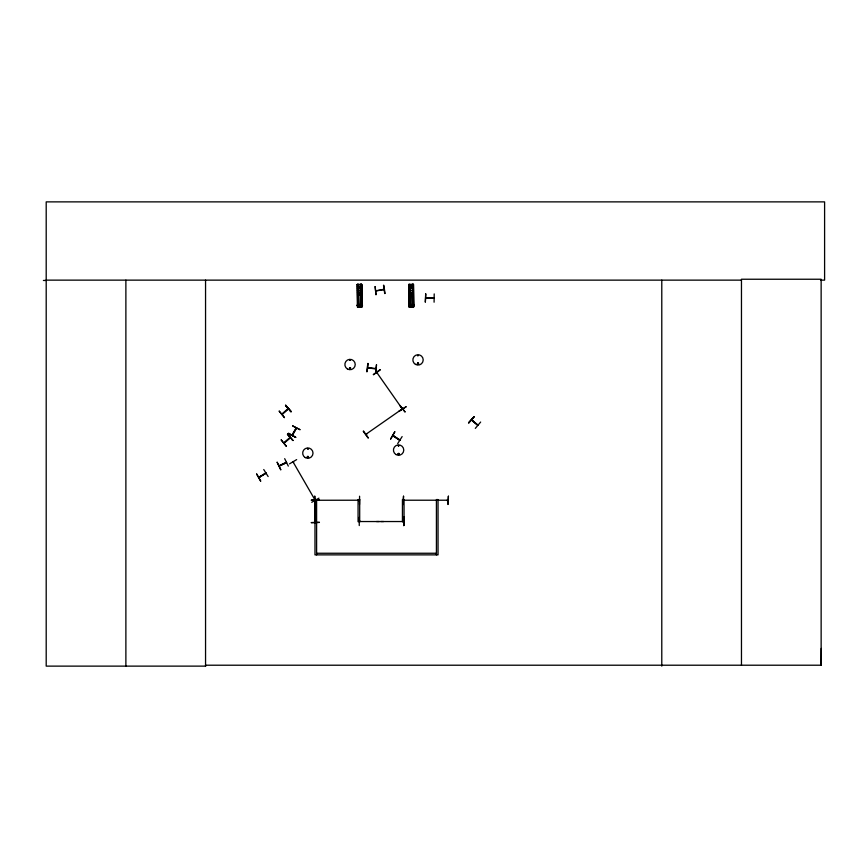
<?xml version="1.0" encoding="UTF-8"?>
<svg xmlns="http://www.w3.org/2000/svg" width="868" height="868" viewBox="0 0 868 868"><rect width="100%" height="100%" fill="white"/><g stroke="black" fill="none" stroke-linecap="round" stroke-linejoin="round"><path stroke-width="1.3" d="M820.542 280.136L824.6 280.136L824.6 201.875L46.199 201.875L46.199 666.125L205.673 666.125L205.564 665.213L821.139 665.213L821.258 648.429M365.927 434.271L366.687 433.74M366.101 434.51L366.491 433.772M393.736 435.812L392.846 435.66M401.634 409.24L402.416 409.078L401.808 408.231M399.953 439.946L399.345 439.501M259.651 477.259L258.87 477.281L266.064 473.244M265.185 473.31L265.847 472.941L258.968 477.259M265.999 473.179L258.968 477.639M308.238 448.919C307.489 447.161 307.207 450.362 308.292 448.821M307.272 457.002C308.758 455.299 308.097 458.684 307.359 457.132M308.617 457.208C307.229 454.322 306.795 459.194 308.487 457.371M349.598 360.209L350.498 360.09L349.663 360.318M349.489 368.39C351.171 366.567 350.032 370.495 349.63 368.14M399.096 453.953C397.522 455.765 398.64 451.87 399.03 454.203M417.584 355.598L418.474 355.489L417.638 355.706M368.173 363.497L367.11 371.732M366.687 371.667L367.869 363.453M375.736 372.969L376.495 364.701L375.768 372.98M286.451 462.601L279.029 466.127M315.54 500.543L314.737 499.491L315.117 500.261L359.482 500.218M377.211 373.175L377.103 372.361L377.547 373.012M401.656 409.164L402.502 408.557M359.395 305.634L360.046 305.655L359.406 306.643M411.638 306.599L411.02 306.61M293.677 462.362L293.243 461.678M281.883 414.123L282.697 413.906M315.106 522.004L315.16 500.218L293.037 461.895L293.373 462.536M292.039 434.966L296.053 428.098M411.096 306.578L411.638 305.688L411.009 305.634M402.524 408.752L402.047 408.069M359.493 500.5L358.744 500.554M359.287 521.256L360.155 521.603M403.707 521.538L402.785 521.549L403.707 521.256M447.975 500.5L447.053 500.51M425.797 297.919L426.6 297.887M288.339 433.555L295.749 437.309L288.35 433.523M292.711 425.971L300.122 429.725L292.766 425.873M296.444 428.098L292.321 435.226M292.342 435.378L296.455 428.195M402.134 436.593L397.696 443.602M288.187 408.893L282.143 414.286M290.194 437.743L284.064 443.114M367.717 367.479L375.768 368.553M349.489 367.826C349.251 371.016 352.061 367.012 349.685 367.75M417.465 363.215C417.041 366.589 420.394 362.043 417.389 363.41M418.43 364.18C418.701 361.815 416.423 365.027 418.463 364.028M468.807 423.052L474.069 416.64M474.145 416.705L468.536 422.835L474.156 416.716M471.617 419.808L477.66 425.255M475.306 428.391L480.655 422.054M315.127 500.272L315.876 500.185M403.555 500.218L447.975 500.218M447.866 500.532L447.226 500.597M433.913 298.288L425.971 297.876M433.338 297.876L434.087 297.919M288.057 408.578L287.72 409.327M281.948 414.069L287.948 408.633M282.122 414.427L288.328 408.839M375.833 368.998L367.782 367.815M281.221 439.902L286.407 446.391L281.178 439.935M283.955 442.821L290.075 437.353M284.118 443.19L290.346 437.624M359.471 306.578L360.036 306.578M398.347 453.53L398.119 454.083M398.998 454.648C400.061 451.631 396.307 454.778 398.792 454.68M380.054 369.67L373.305 374.509M373.49 374.759L380.249 369.952M363.236 431.277L368.075 438.014M399.996 405.53L405.139 412.05L400.039 405.497M366.263 434.445L366.611 433.794M366.166 434.456L366.784 434.022M406.04 406.777L399.03 411.237L406.061 406.81M366.003 434.228L402.296 408.915L376.864 372.6M256.7 474.004L260.747 481.252L256.646 474.036M268.147 476.565L263.753 469.534M289.532 463.848L296.661 459.606M311.742 502.312L318.936 498.167M277.207 462.243L280.787 469.718M284.682 458.662L288.317 466.116M286.299 462.286L279.051 465.704L279.192 466.246M286.635 462.677L279.138 466.073M417.66 363.139L418.224 363.063M398.716 446.217L398.716 445.338L398.238 445.978M399.681 440.152L392.813 435.638M359.319 500.543L358.658 500.51M447.107 500.163L447.866 500.185M477.736 425.244L471.357 420.079M383.949 289.272L375.844 290.845M375.801 290.899L384.057 289.684M385.056 293.493L383.808 285.29M360.502 288.35L360.437 284.389L361.891 284.379L362.032 306.838M357.106 284.444L361.576 284.4L361.847 306.849L361.565 284.379M408.817 284.444L409.067 306.914L408.719 284.444L413.515 284.379L413.754 306.838L408.958 306.914M357.453 286.722L361.598 286.679M409.067 286.722L413.211 286.679M357.464 288.241L361.609 288.198M409.078 288.241L413.233 288.198M357.486 290.52L361.641 290.476M409.11 290.52L413.255 290.476M357.507 292.549L361.652 292.505M409.121 292.549L413.266 292.505M357.529 294.827L361.674 294.784M409.154 294.827L413.298 294.784M357.638 304.614L361.793 304.559M409.262 304.614L413.407 304.559M356.954 305.276L362.488 305.211M356.965 305.449L362.488 305.384M408.578 305.276L414.101 305.211M408.578 305.449L414.112 305.384M362.14 306.838L357.345 306.914L357.204 284.444M314.585 496.214L314.672 504.514M315.909 500.5L315.073 500.5M447.139 500.51L447.888 500.5M359.515 504.503L359.58 496.214M359.265 517.252L359.254 525.541M359.287 521.538L360.101 521.223M402.871 521.256L403.533 521.169M402.871 521.549L403.62 521.538L359.374 521.538M43.4 280.462L46.199 280.451M46.199 280.136L741.467 280.136M425.884 297.919L433.913 297.876M425.765 298.299L434.108 298.299M434.087 302.205L434.206 293.916M316.603 553.252L436.42 553.252M315.106 500.608L314.78 499.567M288.534 433.208L295.717 437.353M393.074 435.465L399.866 439.859M392.77 435.714L399.757 440.271M471.682 419.862L477.964 425.016M285.691 405.323L291.236 411.486M285.464 405.53L291.008 411.692M287.72 434.087L292.939 440.553L287.449 434.325M287.492 434.293L293.015 440.477M363.518 431.07L368.325 437.841M315.03 499.425L315.431 499.946M277.098 462.286L280.733 469.751M383.504 285.333L384.719 293.536M413.407 284.379L413.732 306.838M413.179 284.379L413.428 306.849L413.146 284.379M412.886 284.379L413.103 306.849M412.701 284.379L412.842 306.849M412.333 284.389L412.615 306.849M412.159 284.389L412.116 288.35L412.05 284.389M412.267 294.957L412.3 305.536L412.17 294.957M411.996 306.86L410.727 306.871M410.152 284.433L410.163 292.364M410.271 295.001L410.401 305.579M409.848 284.433L410.054 306.903M409.544 284.433L409.718 292.364M409.739 295.011L409.794 306.903M409.609 292.364L409.37 284.444L409.36 292.364M409.642 295.011L409.598 306.903M409.381 295.011L409.512 306.903M409.088 284.444L409.24 306.914M361.24 284.379L361.305 288.35M361.457 294.957L361.489 306.849M361.11 288.35L361.088 284.379L361.034 288.35M361.294 305.525L361.207 294.957L361.218 305.525M360.806 284.389L360.969 306.849M360.535 284.389L360.578 288.35M360.773 305.536L360.654 294.957L360.665 305.536M360.372 306.86L359.102 306.871M358.538 284.433L358.647 292.364L358.462 284.433M358.679 295.001L358.766 305.579L358.571 295.001M358.191 284.433L358.473 306.903M358.007 284.433L358.093 292.364M358.126 295.011L358.234 305.579L357.931 284.433M357.757 284.444L357.898 306.903M357.464 284.444L357.714 306.903L357.421 284.444M403.739 517.252L403.848 525.541M314.932 496.214L314.986 504.503M821.139 665.213L821.139 279.236L741.467 279.236L741.467 665.213M661.785 280.136L661.785 666.125M436.42 554.869L436.42 499.567L438.036 499.567L438.036 554.869L314.986 554.869L314.986 499.567L316.603 499.567L316.603 554.869M383.58 521.538L380.846 521.538M379.273 521.538L376.506 521.538M205.553 280.136L205.553 666.125M125.882 280.136L125.882 666.125M358.701 293.438C359.862 296.943 361.413 290.921 358.701 293.438M410.314 293.438C411.486 296.943 413.027 290.921 410.314 293.438M394.799 431.808L390.654 439.013L394.799 431.808M279.214 411.15L284.444 417.595L279.214 411.15M285.713 405.291L290.964 411.725L285.713 405.291M375.182 286.559L375.985 294.827L375.128 286.57M403.533 496.214L403.121 504.514L403.533 496.214M448.409 496.203L447.996 504.503L448.365 496.214M404.141 517.241L403.728 525.541L404.141 517.241M319.446 499.946L311.156 500.185L319.446 499.925M319.446 522.428L311.156 522.623L319.446 522.362M425.797 293.916L425.331 302.205L425.678 293.916M359.688 499.567L358.072 499.567L358.072 521.679L359.688 521.679L359.688 499.567M404.043 499.567L402.437 499.567L402.437 521.679L404.043 521.679L404.043 499.567M396.014 454.561A5.175 5.175 0 0 0 403.772 450.08A5.175 5.175 0 0 0 396.014 445.599A5.175 5.175 0 0 0 396.014 454.561M415.446 364.386A5.175 5.175 0 0 0 423.204 359.905A5.175 5.175 0 0 0 415.446 355.424A5.175 5.175 0 0 0 415.446 364.386M347.46 369.009A5.186 5.186 0 0 0 355.24 364.517A5.186 5.186 0 0 0 347.46 360.025A5.186 5.186 0 0 0 347.46 369.009M305.254 457.599A5.175 5.175 0 0 0 313.012 453.118A5.175 5.175 0 0 0 305.254 448.637A5.175 5.175 0 0 0 305.254 457.599"/></g></svg>
